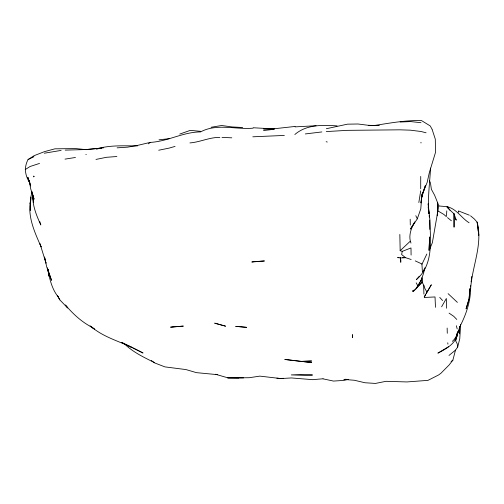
<?xml version="1.0" encoding="UTF-8"?>
<svg xmlns="http://www.w3.org/2000/svg" width="504" height="504" viewBox="0 0 504 504"><rect width="100%" height="100%" fill="white"/><g stroke="black" fill="none" stroke-linecap="round" stroke-linejoin="round"><path stroke-width="0.76" d="M420.701 188.773L420.727 176.419M459.629 326.876L459.421 333.837L459.667 326.516M429.83 229.421L429.906 220.097L428.161 203.748L428.948 213.822C427.442 198.589 429.78 183.317 430.542 168.103M30.479 204.145L30.297 210.37L30.813 197.177L32.061 191.545M30.555 202.595L30.813 197.177L30.328 207.238L30.555 200.315C27.374 216.644 34.7 232.338 41.133 246.916L40.005 243.772L46.015 263.151L44.516 257.008L46.759 267.089L51.515 280.325L48.346 270.95M446.777 210.848L446.494 215.737M470.56 215.825L474.333 218.988L477.143 222.144C483.286 245.732 470.925 268.462 470.522 291.866C469.703 303.553 465.879 314.704 460.631 325.105C458.149 330.624 457.128 337.233 452.384 341.365M460.662 324.601L459.761 338.745L457.695 347.023L455.49 350.135L448.995 355.433M457.273 332.93L455.635 340.736L457.229 343.886L457.695 347.023M471.826 276.381L471.202 281.812L471.568 278.68M457.487 332.161L457.128 334.48L457.5 332.174C457.122 343.073 446.374 348.774 437.881 353.128L448.51 346.727M470.497 286.984L470.704 285.636M418.83 202.513L420.708 190.865M421.615 196.862L422.522 192.484L420.941 202.942L421.823 195.615L425.363 185.579L421.3 198.74M411.094 255.068L410.993 247.949L402.268 251.37L401.619 254.501L405.512 257.664L411.151 259.503M27.846 177.257L29.711 182.813C24.973 175.31 23.833 167.492 28.06 159.541L34.146 155.654L44.535 151.622L54.911 148.831L75.991 148.579L86.31 149.688M458.294 212.329L458.615 211.069M413.009 291.703C419.555 286.253 423.014 276.476 424.929 267.706M346.065 379.235L343.892 379.449L354.419 380.262L364.921 382.744L375.449 383.431L386.014 381.314L406.879 381.938L427.978 380.363L438.587 374.976L440.906 373.275L449.064 365.035L452.876 360.177L455.49 350.135M455.635 340.736L458.432 330.7L456.542 337.611L455.036 339.318M469.092 222.774C461.242 217.886 456.813 209.028 447.212 206.69L447.016 207.364L454.054 213.866L456.277 220.16L455.433 218.831M410.968 243.092C408.19 236.162 411.094 228.035 414.83 221.949L410.445 229.049L417.312 218.831L420.79 208.801L421.823 195.615L427.14 182.461L429.389 172.418L435.532 152.347L435.299 139.148L432.104 129.32M423.058 271.517L423.801 269.697M429.666 249.165L432.356 242.714L438.801 205.657L434.624 195.256L431.374 189.265L430.46 182.99L429.395 180.47M29.938 203.44L30.568 202.009M422.037 264.071L426.844 254.048M441.605 306.797L446.349 298.475L446.62 308.24M435.488 307.32L435.021 296.944L424.28 297.48L425.408 294.884M426.201 293.536L431.342 284.773L424.223 296.906M421.842 279.084L415.756 289.094L422.056 282.221L421.974 278.34M419.303 276.198L416.298 279.695C433.572 265.066 430.668 240.414 429.698 220.122M414.395 289.731L412.757 291.337L412.619 290.632M418.774 285.44L422.056 282.221L421.936 277.578M402.268 251.37L400.17 250.696L410.105 241.372M148.403 143.854L150.217 142.405C167.769 141.46 182.933 132.023 200.548 131.916C216.896 123.121 235.557 129.711 253.021 128.18M451.074 361.532L452.876 360.177M25.2 169.583L30.101 166.49L39.532 163.428M294.84 134.505C306.621 124.337 322.56 124.96 337.113 125.88M28.06 159.541L33.944 156.725M179.745 134.07L190.336 130.36L200.655 131.342M175.064 146.399L169.124 148.113L158.703 150.23M85.844 154.533L86.285 154.413M348.302 379.329L344.081 380.388L333.535 381.074L323.026 378.851M95.974 159.428L106.401 157.305L116.89 156.511M326.334 128.722L347.47 124.167L358.01 123.997L368.531 125.326L379.065 125.559L368.531 125.326M150.217 142.405L137.409 145.435L127.6 147.162L117.104 147.842M44.302 153.21L61.129 150.412M189.926 142.928C200.151 142.115 209.532 137.245 219.851 137.365M211.05 127.273L221.609 125.502L232.13 126.945L242.657 127.512M65.016 159.119L75.461 157.475M101.6 148.201L96.453 148.982C109.803 144.938 123.745 145.927 137.485 145.895M374.648 125.452C390.159 123.02 405.714 120.185 421.489 120.569L430.189 125.906L431.985 129.055M305.323 133.938L321.861 131.941M295.155 126.435L274.113 128.766L263.592 128.917L274.252 128.942L253.191 127.758M323.039 378.781L312.556 379.663L291.425 377.943L280.879 378.567L259.837 376.123L249.278 377.716L228.205 377.937L215.46 374.245M283.336 378.246L280.904 378.561L276.885 378.189M263.485 130.549L274.044 129.282M158.993 139.828L169.546 138.632M103.704 147.804L86.108 149.537L65.205 150.116M86.108 149.537L96.73 148.63M326.264 131.582L347.269 130.347L399.899 129.824L410.451 130.177L421.048 131.506L426.088 132.798M295.086 126.876L316.09 125.723M400.157 122.025L410.666 121.577L421.004 122.699M284.338 135.431L252.806 136.805M243.52 377.918L227.531 377.786L238.738 377.987M402.664 257.67L405.512 257.664L400.516 257.972L397.612 257.601L399.067 257.639M312.348 375.631L291.268 374.919L301.814 374.415L312.348 374.655M222.012 137.384L231.796 137.825M438.902 205.972L447.212 206.69M217.709 374.674L196.459 372.651L185.97 369.577L164.928 366.887L154.451 362.842L151.383 360.549M326.151 141.681L327.26 142.046M458.716 211.025L469.356 215.189M437.611 210.735L443.873 214.446L446.424 216.707M415.239 260.883L421.905 263.97M154.356 362.521C143.59 357.216 132.388 351.868 123.833 343.249M133.239 347.968L143.035 353.002L121.754 342.512L132.174 347.527C118.421 341.044 103.251 336.911 91.463 326.882M449.07 313.129L453.726 316.304L456.794 319.46M90.128 325.83L94.374 329.011L89.315 325.823C80.054 320.506 72.173 313.028 65.388 304.907M34.341 176.583L33.661 176.053L33.667 176.898M447.508 217.608L451.389 220.777M457.393 302.387L448.1 293.656M57.425 295.59L59.812 299.855L67.675 308.045M439.734 297.379L442.581 300.541M58.042 296.705C51.496 288.464 49.474 277.931 47.389 267.87M66.181 305.922L67.479 307.661M447.798 206.892L449.914 210.206M422.056 282.221L423.612 284.823L423.921 294.122M426.693 291.665L424.891 288.515L423.977 285.371M416.184 282.832L417.942 285.982M57.456 295.634L59.812 299.855M415.806 215.687L417.312 218.831M27.846 177.307L30.649 185.957L29.768 182.486M39.69 221.369L40.818 224.973C36.553 215.649 32.521 205.922 32.741 195.382L33.629 202.312L32.218 193.013M32.294 192.931L34.064 199.181L30.776 189.094L29.15 180.457M456.341 325.729L457.172 328.866M48.214 270.862L49.247 276.513L48 269.168M447.754 342.783L447.936 344.175M478.51 233.024L478.8 235.355L478.529 233.031M428.614 210.798L428.885 213.129M429.156 215.46L429.332 217.016M428.167 206.917L428.438 209.248M421.917 264.178L422.409 271.889M400.17 250.696L399.836 234.448M447.149 328.06L447.281 333.289M410.18 219.202L410.3 225.067M420.979 142.279L420.985 142.985M454.054 213.866L454.054 227.065L454.054 213.866M400.768 260.763L400.756 262.288L400.522 257.676L400.768 260.763M437.655 202.513L437.308 215.706L437.655 202.513M429.666 237.082L429.03 250.274L429.666 237.082M469.911 288.729L469.13 298.784L466.08 308.82L469.054 299.036L469.911 288.729M352.409 334.725L352.586 337.611L352.422 334.801M253.953 261.664L251.817 262.011L264.424 260.965L253.953 261.664M172.973 326.92L170.554 327.159L183.336 326.101L172.973 326.92M311.522 361.021L300.983 361.425L284.81 359.453L311.705 362.552L301.096 361.381L311.522 361.021M246.544 327.348L235.815 326.346L246.544 327.348M225.483 326.151L214.786 323.184L225.483 326.151M48.655 273.37L48.019 269.495L48.655 273.37M477.635 225.288L477.143 222.144L478.315 231.468L477.635 225.288"/></g></svg>
